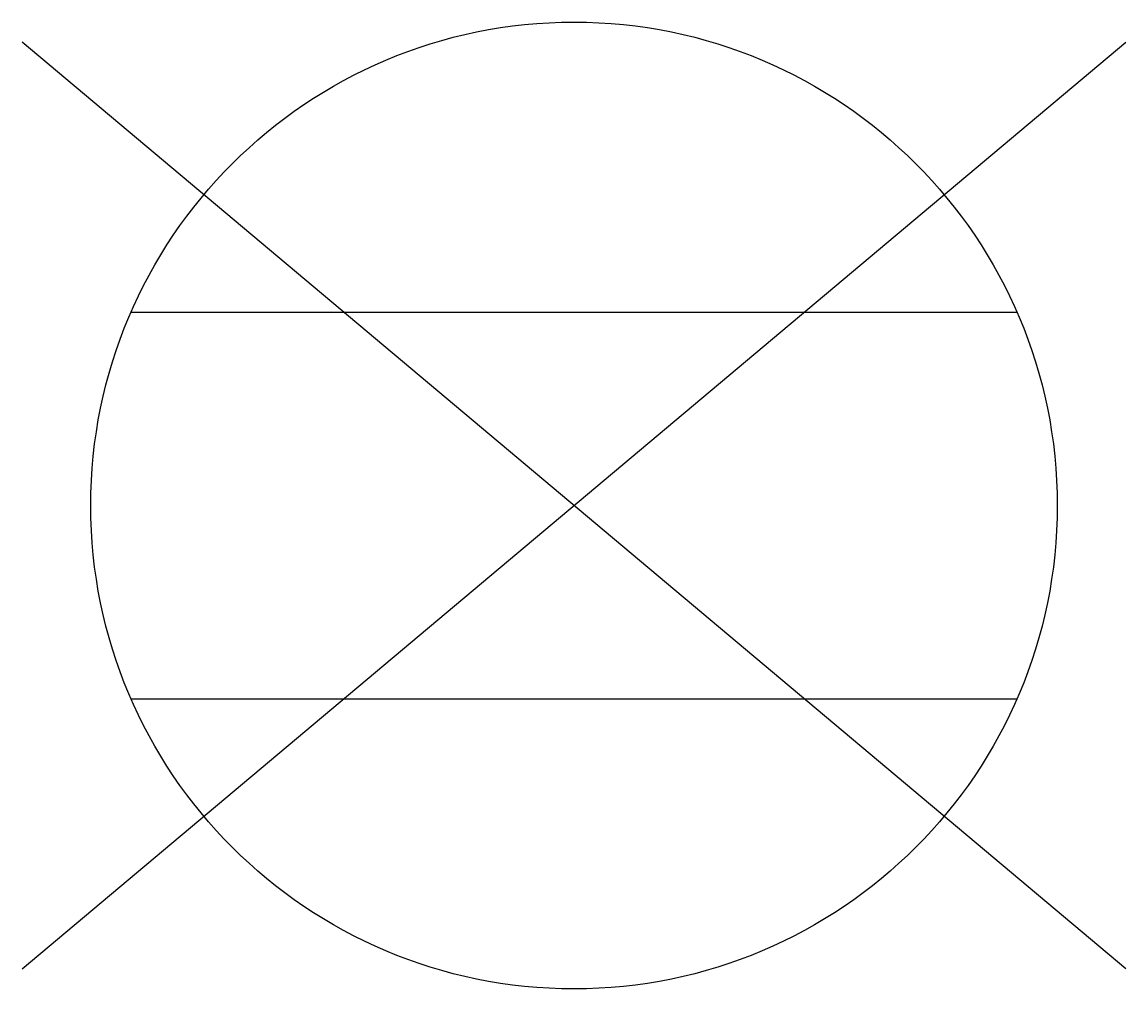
# Model space of a CAD drawing. Extents: x -1.14 to 1.14, y -1 to 1.
import ezdxf

# ---------------------------------------------------------------- set-up
doc = ezdxf.new("R2010")
doc.units = 0
doc.header["$LTSCALE"] = 0.2

msp = doc.modelspace()

# ---------------------------------------------------------------- linework, layer by layer
at = {"color": 0}
for p, q in [((-1.1422, -0.9584), (1.1422, 0.9584)), ((1.1422, -0.9584), (-1.1422, 0.9584))]:
    msp.add_line(p, q, dxfattribs=at)
for p, q in [((-0.9165, 0.4), (0.9165, 0.4)), ((-0.9165, -0.4), (0.9165, -0.4))]:
    msp.add_line(p, q)
msp.add_circle((0, 0), 1)

doc.saveas('drawing.dxf')
